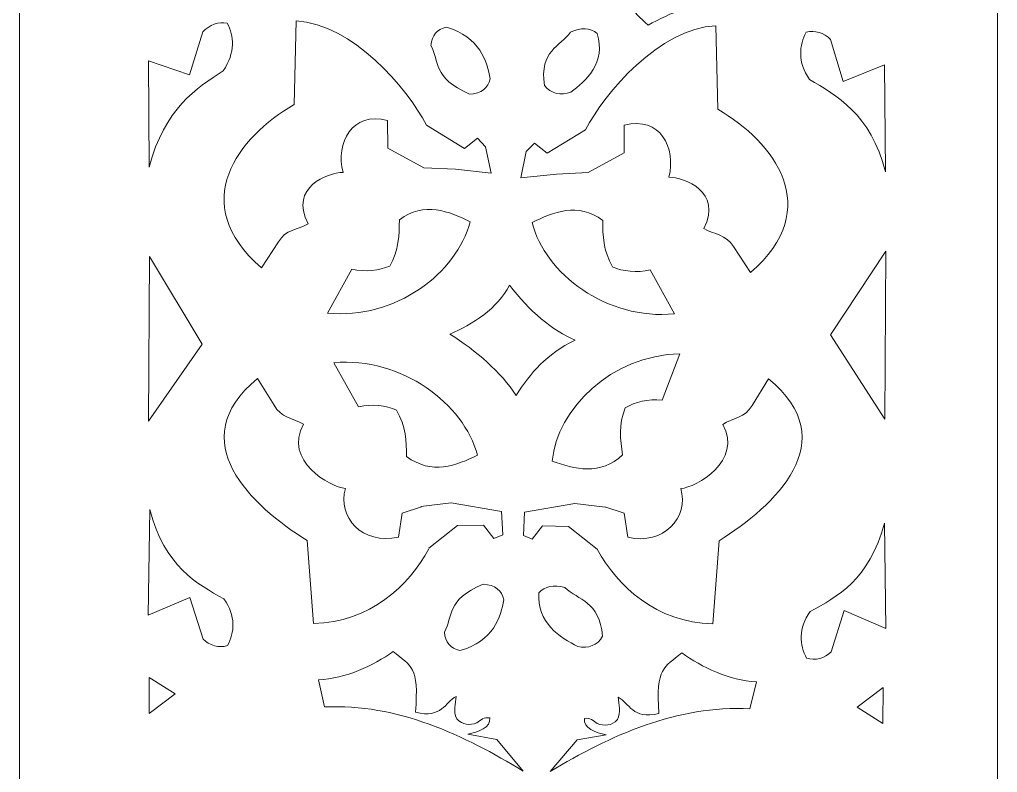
# Model space of a CAD drawing. Header units: centimetres. Extents: x -13.1 to 3.9, y -51.3 to 28.8.
# Drawn here: x -13.14 to 3.86, y -8.83 to 4.27 of the extents above; entities that cross this region are included whole.
import ezdxf

# ---------------------------------------------------------------- set-up
doc = ezdxf.new("R2010")
doc.units = ezdxf.units.CM
doc.header["$MEASUREMENT"] = 0
doc.layers.add('Katman 1', color=7, linetype='Continuous')

msp = doc.modelspace()

# ---------------------------------------------------------------- linework, layer by layer
at = {"layer": 'Katman 1', "color": 250, "lineweight": 20}
msp.add_lwpolyline([(-13.14415, -51.2871), (3.85585, -51.2871), (3.85585, 28.7129), (-13.14415, 28.7129), (-13.14415, -51.2871)], close=True, dxfattribs=at)
at = {"layer": 'Katman 1', "color": 250, "lineweight": 5}
for points, knots in [([(-4.27833, 6.42195), (-3.318, 5.72145), (-2.1998, 5.06784), (-0.9378, 5.037), (-0.9378, 5.037), (-0.9378, 5.037), (-0.9378, 5.037), (-0.9378, 5.037), (-0.87592, 4.5585), (-0.87592, 4.5585), (-0.87592, 4.5585), (-0.87592, 4.5585), (-0.87592, 4.5585), (-1.35088, 4.57184), (-1.8457, 4.3877), (-2.21673, 4.16704), (-2.21673, 4.16704), (-2.21673, 4.16704), (-2.21673, 4.16704), (-2.49922, 4.45708), (-2.643, 4.44775), (-2.50507, 5.25321), (-2.50507, 5.25321), (-2.50507, 5.25321), (-2.50507, 5.25321), (-2.95997, 5.40092), (-3.02656, 5.11989), (-3.23565, 5.03193), (-3.23565, 5.03193), (-3.23565, 5.03193), (-3.23565, 5.03193), (-3.21218, 5.16183), (-3.15484, 5.28012), (-3.20979, 5.4207), (-3.20979, 5.4207), (-3.20979, 5.4207), (-3.20979, 5.4207), (-3.29773, 5.54507), (-3.42541, 5.55299), (-3.54987, 5.5203), (-3.54987, 5.5203), (-3.54987, 5.5203), (-3.54987, 5.5203), (-3.61714, 5.47295), (-3.68808, 5.42927), (-3.78364, 5.45036), (-3.78364, 5.45036), (-3.78364, 5.45036), (-3.78364, 5.45036), (-3.78435, 5.62186), (-3.56977, 5.67861), (-3.3756, 5.70415), (-3.3756, 5.70415), (-3.3756, 5.70415), (-3.3756, 5.70415), (-3.3756, 5.70415), (-3.8677, 5.83533), (-3.8677, 5.83533), (-3.8677, 5.83533), (-3.8677, 5.83533), (-3.8677, 5.83533), (-3.8677, 5.83533), (-4.27833, 6.42195), (-4.27833, 6.42195)], [0, 0, 0, 0, 0.04761905, 0.04761905, 0.04761905, 0.0952381, 0.0952381, 0.0952381, 0.14285714, 0.14285714, 0.14285714, 0.19047619, 0.19047619, 0.19047619, 0.23809524, 0.23809524, 0.23809524, 0.28571429, 0.28571429, 0.28571429, 0.33333333, 0.33333333, 0.33333333, 0.38095238, 0.38095238, 0.38095238, 0.42857143, 0.42857143, 0.42857143, 0.47619048, 0.47619048, 0.47619048, 0.52380952, 0.52380952, 0.52380952, 0.57142857, 0.57142857, 0.57142857, 0.61904762, 0.61904762, 0.61904762, 0.66666667, 0.66666667, 0.66666667, 0.71428571, 0.71428571, 0.71428571, 0.76190476, 0.76190476, 0.76190476, 0.80952381, 0.80952381, 0.80952381, 0.85714286, 0.85714286, 0.85714286, 0.9047619, 0.9047619, 0.9047619, 0.95238095, 0.95238095, 0.95238095, 1, 1, 1, 1]), ([(-10.90427, 3.548), (-10.90427, 3.548), (-10.18878, 3.3032), (-10.18878, 3.3032), (-10.18878, 3.3032), (-10.18878, 3.3032), (-10.18878, 3.3032), (-10.18878, 3.3032), (-9.9586, 4.05159), (-9.9586, 4.05159), (-9.9586, 4.05159), (-9.9586, 4.05159), (-9.9586, 4.05159), (-9.84981, 4.17179), (-9.68161, 4.23695), (-9.53509, 4.20348), (-9.53509, 4.20348), (-9.53509, 4.20348), (-9.53509, 4.20348), (-9.41602, 3.9866), (-9.38962, 3.69487), (-9.60239, 3.37697), (-9.60239, 3.37697), (-9.60239, 3.37697), (-9.60239, 3.37697), (-10.06486, 3.0763), (-10.62706, 2.72044), (-10.89135, 1.69735), (-10.89135, 1.69735), (-10.89135, 1.69735), (-10.89135, 1.69735), (-10.89135, 1.69735), (-10.90427, 3.548), (-10.90427, 3.548)], [0, 0, 0, 0, 0.09090909, 0.09090909, 0.09090909, 0.18181818, 0.18181818, 0.18181818, 0.27272727, 0.27272727, 0.27272727, 0.36363636, 0.36363636, 0.36363636, 0.45454545, 0.45454545, 0.45454545, 0.54545455, 0.54545455, 0.54545455, 0.63636364, 0.63636364, 0.63636364, 0.72727273, 0.72727273, 0.72727273, 0.81818182, 0.81818182, 0.81818182, 0.90909091, 0.90909091, 0.90909091, 1, 1, 1, 1]), ([(-6.07199, 2.42936), (-6.405, 3.08509), (-7.35945, 4.19234), (-8.33636, 4.24254), (-8.33636, 4.24254), (-8.33636, 4.24254), (-8.33636, 4.24254), (-8.33636, 4.24254), (-8.37251, 2.78858), (-8.37251, 2.78858), (-8.37251, 2.78858), (-8.37251, 2.78858), (-8.37251, 2.78858), (-9.34573, 2.22089), (-10.2374, 1.07649), (-8.93936, -0.05199), (-8.93936, -0.05199), (-8.93936, -0.05199), (-8.93936, -0.05199), (-8.93936, -0.05199), (-8.64212, 0.40248), (-8.64212, 0.40248), (-8.64212, 0.40248), (-8.64212, 0.40248), (-8.64212, 0.40248), (-8.52318, 0.61486), (-8.2987, 0.61207), (-8.12696, 0.71693), (-8.12696, 0.71693), (-8.12696, 0.71693), (-8.12696, 0.71693), (-8.45918, 1.36083), (-7.79116, 1.59718), (-7.52064, 1.6098), (-7.52064, 1.6098), (-7.52064, 1.6098), (-7.52064, 1.6098), (-7.65122, 2.11684), (-7.37043, 2.6763), (-6.74502, 2.51134), (-6.74502, 2.51134), (-6.74502, 2.51134), (-6.74502, 2.51134), (-6.74502, 2.51134), (-6.74442, 2.03115), (-6.74442, 2.03115), (-6.74442, 2.03115), (-6.74442, 2.03115), (-6.74442, 2.03115), (-6.74442, 2.03115), (-6.11833, 1.69029), (-6.11833, 1.69029), (-6.11833, 1.69029), (-6.11833, 1.69029), (-6.11833, 1.69029), (-6.11833, 1.69029), (-5.56435, 1.66299), (-5.56435, 1.66299), (-5.56435, 1.66299), (-5.56435, 1.66299), (-5.56435, 1.66299), (-5.56435, 1.66299), (-4.94747, 1.59756), (-4.94747, 1.59756), (-4.94747, 1.59756), (-4.94747, 1.59756), (-4.94747, 1.59756), (-4.94747, 1.59756), (-5.04211, 2.05471), (-5.04211, 2.05471), (-5.04211, 2.05471), (-5.04211, 2.05471), (-5.04211, 2.05471), (-5.04211, 2.05471), (-5.18268, 2.20198), (-5.18268, 2.20198), (-5.18268, 2.20198), (-5.18268, 2.20198), (-5.18268, 2.20198), (-5.18268, 2.20198), (-5.18272, 2.20201), (-5.18272, 2.20201), (-5.18272, 2.20201), (-5.18272, 2.20201), (-5.18272, 2.20201), (-5.18272, 2.20201), (-5.40669, 2.02608), (-5.40669, 2.02608), (-5.40669, 2.02608), (-5.40669, 2.02608), (-5.40669, 2.02608), (-5.40669, 2.02608), (-6.07199, 2.42936), (-6.07199, 2.42936)], [0, 0, 0, 0, 0.03225806, 0.03225806, 0.03225806, 0.06451613, 0.06451613, 0.06451613, 0.09677419, 0.09677419, 0.09677419, 0.12903226, 0.12903226, 0.12903226, 0.16129032, 0.16129032, 0.16129032, 0.19354839, 0.19354839, 0.19354839, 0.22580645, 0.22580645, 0.22580645, 0.25806452, 0.25806452, 0.25806452, 0.29032258, 0.29032258, 0.29032258, 0.32258065, 0.32258065, 0.32258065, 0.35483871, 0.35483871, 0.35483871, 0.38709677, 0.38709677, 0.38709677, 0.41935484, 0.41935484, 0.41935484, 0.4516129, 0.4516129, 0.4516129, 0.48387097, 0.48387097, 0.48387097, 0.51612903, 0.51612903, 0.51612903, 0.5483871, 0.5483871, 0.5483871, 0.58064516, 0.58064516, 0.58064516, 0.61290323, 0.61290323, 0.61290323, 0.64516129, 0.64516129, 0.64516129, 0.67741935, 0.67741935, 0.67741935, 0.70967742, 0.70967742, 0.70967742, 0.74193548, 0.74193548, 0.74193548, 0.77419355, 0.77419355, 0.77419355, 0.80645161, 0.80645161, 0.80645161, 0.83870968, 0.83870968, 0.83870968, 0.87096774, 0.87096774, 0.87096774, 0.90322581, 0.90322581, 0.90322581, 0.93548387, 0.93548387, 0.93548387, 0.96774194, 0.96774194, 0.96774194, 1, 1, 1, 1]), ([(-5.72205, 4.134), (-5.1453, 3.96771), (-5.01068, 3.52789), (-4.96506, 3.23873), (-4.96506, 3.23873), (-4.96506, 3.23873), (-4.96506, 3.23873), (-4.99086, 3.07797), (-5.11954, 2.97561), (-5.32277, 2.97199), (-5.32277, 2.97199), (-5.32277, 2.97199), (-5.32277, 2.97199), (-5.97423, 3.2551), (-5.83953, 3.54318), (-5.99327, 3.81704), (-5.99327, 3.81704), (-5.99327, 3.81704), (-5.99327, 3.81704), (-5.97792, 3.99336), (-5.88771, 4.09925), (-5.72205, 4.134)], [0, 0, 0, 0, 0.14285714, 0.14285714, 0.14285714, 0.28571429, 0.28571429, 0.28571429, 0.42857143, 0.42857143, 0.42857143, 0.57142857, 0.57142857, 0.57142857, 0.71428571, 0.71428571, 0.71428571, 0.85714286, 0.85714286, 0.85714286, 1, 1, 1, 1]), ([(-3.3047, 2.34693), (-2.9717, 3.00265), (-2.01724, 4.10991), (-1.04035, 4.16011), (-1.04035, 4.16011), (-1.04035, 4.16011), (-1.04035, 4.16011), (-1.04035, 4.16011), (-1.00418, 2.70616), (-1.00418, 2.70616), (-1.00418, 2.70616), (-1.00418, 2.70616), (-1.00418, 2.70616), (-0.03096, 2.13844), (0.8607, 0.99405), (-0.43734, -0.13442), (-0.43734, -0.13442), (-0.43734, -0.13442), (-0.43734, -0.13442), (-0.43734, -0.13442), (-0.73457, 0.32006), (-0.73457, 0.32006), (-0.73457, 0.32006), (-0.73457, 0.32006), (-0.73457, 0.32006), (-0.85352, 0.53243), (-1.07799, 0.52963), (-1.24973, 0.6345), (-1.24973, 0.6345), (-1.24973, 0.6345), (-1.24973, 0.6345), (-0.91751, 1.27838), (-1.58554, 1.51475), (-1.85605, 1.52736), (-1.85605, 1.52736), (-1.85605, 1.52736), (-1.85605, 1.52736), (-1.72547, 2.0344), (-2.00628, 2.59388), (-2.63167, 2.42891), (-2.63167, 2.42891), (-2.63167, 2.42891), (-2.63167, 2.42891), (-2.63167, 2.42891), (-2.63227, 1.94872), (-2.63227, 1.94872), (-2.63227, 1.94872), (-2.63227, 1.94872), (-2.63227, 1.94872), (-2.63227, 1.94872), (-3.25836, 1.60786), (-3.25836, 1.60786), (-3.25836, 1.60786), (-3.25836, 1.60786), (-3.25836, 1.60786), (-3.25836, 1.60786), (-3.81233, 1.58056), (-3.81233, 1.58056), (-3.81233, 1.58056), (-3.81233, 1.58056), (-3.81233, 1.58056), (-3.81233, 1.58056), (-4.42922, 1.51513), (-4.42922, 1.51513), (-4.42922, 1.51513), (-4.42922, 1.51513), (-4.42922, 1.51513), (-4.42922, 1.51513), (-4.33458, 1.97228), (-4.33458, 1.97228), (-4.33458, 1.97228), (-4.33458, 1.97228), (-4.33458, 1.97228), (-4.33458, 1.97228), (-4.19403, 2.11956), (-4.19403, 2.11956), (-4.19403, 2.11956), (-4.19403, 2.11956), (-4.19403, 2.11956), (-4.19403, 2.11956), (-4.19397, 2.11958), (-4.19397, 2.11958), (-4.19397, 2.11958), (-4.19397, 2.11958), (-4.19397, 2.11958), (-4.19397, 2.11958), (-3.97, 1.94364), (-3.97, 1.94364), (-3.97, 1.94364), (-3.97, 1.94364), (-3.97, 1.94364), (-3.97, 1.94364), (-3.3047, 2.34693), (-3.3047, 2.34693)], [0, 0, 0, 0, 0.03225806, 0.03225806, 0.03225806, 0.06451613, 0.06451613, 0.06451613, 0.09677419, 0.09677419, 0.09677419, 0.12903226, 0.12903226, 0.12903226, 0.16129032, 0.16129032, 0.16129032, 0.19354839, 0.19354839, 0.19354839, 0.22580645, 0.22580645, 0.22580645, 0.25806452, 0.25806452, 0.25806452, 0.29032258, 0.29032258, 0.29032258, 0.32258065, 0.32258065, 0.32258065, 0.35483871, 0.35483871, 0.35483871, 0.38709677, 0.38709677, 0.38709677, 0.41935484, 0.41935484, 0.41935484, 0.4516129, 0.4516129, 0.4516129, 0.48387097, 0.48387097, 0.48387097, 0.51612903, 0.51612903, 0.51612903, 0.5483871, 0.5483871, 0.5483871, 0.58064516, 0.58064516, 0.58064516, 0.61290323, 0.61290323, 0.61290323, 0.64516129, 0.64516129, 0.64516129, 0.67741935, 0.67741935, 0.67741935, 0.70967742, 0.70967742, 0.70967742, 0.74193548, 0.74193548, 0.74193548, 0.77419355, 0.77419355, 0.77419355, 0.80645161, 0.80645161, 0.80645161, 0.83870968, 0.83870968, 0.83870968, 0.87096774, 0.87096774, 0.87096774, 0.90322581, 0.90322581, 0.90322581, 0.93548387, 0.93548387, 0.93548387, 0.96774194, 0.96774194, 0.96774194, 1, 1, 1, 1]), ([(-3.10265, 4.02516), (-2.9442, 3.52349), (-3.30099, 3.19264), (-3.55955, 3.00579), (-3.55955, 3.00579), (-3.55955, 3.00579), (-3.55955, 3.00579), (-3.73168, 2.93852), (-3.90379, 2.97582), (-4.02078, 3.11949), (-4.02078, 3.11949), (-4.02078, 3.11949), (-4.02078, 3.11949), (-4.10617, 3.73657), (-3.74831, 3.79392), (-3.5652, 4.05004), (-3.5652, 4.05004), (-3.5652, 4.05004), (-3.5652, 4.05004), (-3.3834, 4.13309), (-3.2295, 4.12489), (-3.10265, 4.02516)], [0, 0, 0, 0, 0.14285714, 0.14285714, 0.14285714, 0.28571429, 0.28571429, 0.28571429, 0.42857143, 0.42857143, 0.42857143, 0.57142857, 0.57142857, 0.57142857, 0.71428571, 0.71428571, 0.71428571, 0.85714286, 0.85714286, 0.85714286, 1, 1, 1, 1]), ([(1.89418, 3.47962), (1.89418, 3.47962), (1.17424, 3.18914), (1.17424, 3.18914), (1.17424, 3.18914), (1.17424, 3.18914), (1.17424, 3.18914), (1.17424, 3.18914), (0.9533, 3.92211), (0.9533, 3.92211), (0.9533, 3.92211), (0.9533, 3.92211), (0.9533, 3.92211), (0.84584, 4.0352), (0.67819, 4.0895), (0.53104, 4.04671), (0.53104, 4.04671), (0.53104, 4.04671), (0.53104, 4.04671), (0.40896, 3.82236), (0.37873, 3.52923), (0.58782, 3.22528), (0.58782, 3.22528), (0.58782, 3.22528), (0.58782, 3.22528), (1.04722, 2.95448), (1.65624, 2.62549), (1.90786, 1.62031), (1.90786, 1.62031), (1.90786, 1.62031), (1.90786, 1.62031), (1.90786, 1.62031), (1.89418, 3.47962), (1.89418, 3.47962)], [0, 0, 0, 0, 0.09090909, 0.09090909, 0.09090909, 0.18181818, 0.18181818, 0.18181818, 0.27272727, 0.27272727, 0.27272727, 0.36363636, 0.36363636, 0.36363636, 0.45454545, 0.45454545, 0.45454545, 0.54545455, 0.54545455, 0.54545455, 0.63636364, 0.63636364, 0.63636364, 0.72727273, 0.72727273, 0.72727273, 0.81818182, 0.81818182, 0.81818182, 0.90909091, 0.90909091, 0.90909091, 1, 1, 1, 1]), ([(-6.54168, 0.78461), (-6.11042, 1.11099), (-5.6733, 0.92953), (-5.31255, 0.75011), (-5.31255, 0.75011), (-5.31255, 0.75011), (-5.31255, 0.75011), (-5.53895, -0.14077), (-6.60765, -0.95416), (-7.79025, -0.83912), (-7.79025, -0.83912), (-7.79025, -0.83912), (-7.79025, -0.83912), (-7.79025, -0.83912), (-7.36824, -0.07399), (-7.36824, -0.07399), (-7.36824, -0.07399), (-7.36824, -0.07399), (-7.36824, -0.07399), (-7.126, -0.12732), (-6.89511, -0.10267), (-6.70992, -0.01918), (-6.70992, -0.01918), (-6.70992, -0.01918), (-6.70992, -0.01918), (-6.54914, 0.25652), (-6.54239, 0.52519), (-6.54168, 0.78461)], [0, 0, 0, 0, 0.11111111, 0.11111111, 0.11111111, 0.22222222, 0.22222222, 0.22222222, 0.33333333, 0.33333333, 0.33333333, 0.44444444, 0.44444444, 0.44444444, 0.55555556, 0.55555556, 0.55555556, 0.66666667, 0.66666667, 0.66666667, 0.77777778, 0.77777778, 0.77777778, 0.88888889, 0.88888889, 0.88888889, 1, 1, 1, 1]), ([(-3.00543, 0.77234), (-3.4367, 1.09872), (-3.87381, 0.91726), (-4.23456, 0.73783), (-4.23456, 0.73783), (-4.23456, 0.73783), (-4.23456, 0.73783), (-4.00815, -0.15303), (-2.93947, -0.96643), (-1.75686, -0.85139), (-1.75686, -0.85139), (-1.75686, -0.85139), (-1.75686, -0.85139), (-1.75686, -0.85139), (-2.17886, -0.08627), (-2.17886, -0.08627), (-2.17886, -0.08627), (-2.17886, -0.08627), (-2.17886, -0.08627), (-2.42111, -0.13959), (-2.65201, -0.11494), (-2.83719, -0.03145), (-2.83719, -0.03145), (-2.83719, -0.03145), (-2.83719, -0.03145), (-2.99798, 0.24425), (-3.00473, 0.51291), (-3.00543, 0.77234)], [0, 0, 0, 0, 0.11111111, 0.11111111, 0.11111111, 0.22222222, 0.22222222, 0.22222222, 0.33333333, 0.33333333, 0.33333333, 0.44444444, 0.44444444, 0.44444444, 0.55555556, 0.55555556, 0.55555556, 0.66666667, 0.66666667, 0.66666667, 0.77777778, 0.77777778, 0.77777778, 0.88888889, 0.88888889, 0.88888889, 1, 1, 1, 1]), ([(1.90093, -2.68241), (1.90093, -2.68241), (1.91305, 0.23797), (1.91305, 0.23797), (1.91305, 0.23797), (1.91305, 0.23797), (1.91305, 0.23797), (1.91305, 0.23797), (0.95186, -1.21362), (0.95186, -1.21362), (0.95186, -1.21362), (0.95186, -1.21362), (0.95186, -1.21362), (0.95186, -1.21362), (1.90093, -2.68241), (1.90093, -2.68241)], [0, 0, 0, 0, 0.2, 0.2, 0.2, 0.4, 0.4, 0.4, 0.6, 0.6, 0.6, 0.8, 0.8, 0.8, 1, 1, 1, 1]), ([(-10.90322, -2.71576), (-10.90322, -2.71576), (-10.88705, 0.14534), (-10.88705, 0.14534), (-10.88705, 0.14534), (-10.88705, 0.14534), (-10.88705, 0.14534), (-10.88705, 0.14534), (-9.97084, -1.37571), (-9.97084, -1.37571), (-9.97084, -1.37571), (-9.97084, -1.37571), (-9.97084, -1.37571), (-9.97084, -1.37571), (-10.90322, -2.71576), (-10.90322, -2.71576)], [0, 0, 0, 0, 0.2, 0.2, 0.2, 0.4, 0.4, 0.4, 0.6, 0.6, 0.6, 0.8, 0.8, 0.8, 1, 1, 1, 1]), ([(-4.51151, -2.27239), (-4.77436, -1.86186), (-5.21263, -1.48766), (-5.66451, -1.20292), (-5.66451, -1.20292), (-5.66451, -1.20292), (-5.66451, -1.20292), (-5.27331, -1.038), (-4.83154, -0.75784), (-4.62623, -0.35092), (-4.62623, -0.35092), (-4.62623, -0.35092), (-4.62623, -0.35092), (-4.28667, -0.79814), (-3.87558, -1.15099), (-3.48553, -1.30592), (-3.48553, -1.30592), (-3.48553, -1.30592), (-3.48553, -1.30592), (-3.9827, -1.55894), (-4.26352, -1.87023), (-4.51151, -2.27239)], [0, 0, 0, 0, 0.14285714, 0.14285714, 0.14285714, 0.28571429, 0.28571429, 0.28571429, 0.42857143, 0.42857143, 0.42857143, 0.57142857, 0.57142857, 0.57142857, 0.71428571, 0.71428571, 0.71428571, 0.85714286, 0.85714286, 0.85714286, 1, 1, 1, 1]), ([(-6.41518, -3.33253), (-5.98028, -3.66225), (-5.54409, -3.48503), (-5.18459, -3.30919), (-5.18459, -3.30919), (-5.18459, -3.30919), (-5.18459, -3.30919), (-5.41943, -2.41777), (-6.49788, -1.59602), (-7.68148, -1.70022), (-7.68148, -1.70022), (-7.68148, -1.70022), (-7.68148, -1.70022), (-7.68148, -1.70022), (-7.25147, -2.46783), (-7.25147, -2.46783), (-7.25147, -2.46783), (-7.25147, -2.46783), (-7.25147, -2.46783), (-7.00932, -2.41678), (-6.77782, -2.44355), (-6.59136, -2.52858), (-6.59136, -2.52858), (-6.59136, -2.52858), (-6.59136, -2.52858), (-6.42773, -2.8054), (-6.41844, -3.07354), (-6.41518, -3.33253)], [0, 0, 0, 0, 0.11111111, 0.11111111, 0.11111111, 0.22222222, 0.22222222, 0.22222222, 0.33333333, 0.33333333, 0.33333333, 0.44444444, 0.44444444, 0.44444444, 0.55555556, 0.55555556, 0.55555556, 0.66666667, 0.66666667, 0.66666667, 0.77777778, 0.77777778, 0.77777778, 0.88888889, 0.88888889, 0.88888889, 1, 1, 1, 1]), ([(-2.66214, -3.30143), (-3.04047, -3.67558), (-3.50129, -3.54721), (-3.88564, -3.41195), (-3.88564, -3.41195), (-3.88564, -3.41195), (-3.88564, -3.41195), (-3.79535, -2.50296), (-2.85772, -1.57103), (-1.66777, -1.54571), (-1.66777, -1.54571), (-1.66777, -1.54571), (-1.66777, -1.54571), (-1.66777, -1.54571), (-1.97133, -2.35334), (-1.97133, -2.35334), (-1.97133, -2.35334), (-1.97133, -2.35334), (-1.97133, -2.35334), (-2.21958, -2.32914), (-2.44471, -2.38069), (-2.6157, -2.48519), (-2.6157, -2.48519), (-2.6157, -2.48519), (-2.6157, -2.48519), (-2.73393, -2.77757), (-2.70033, -3.04417), (-2.66214, -3.30143)], [0, 0, 0, 0, 0.11111111, 0.11111111, 0.11111111, 0.22222222, 0.22222222, 0.22222222, 0.33333333, 0.33333333, 0.33333333, 0.44444444, 0.44444444, 0.44444444, 0.55555556, 0.55555556, 0.55555556, 0.66666667, 0.66666667, 0.66666667, 0.77777778, 0.77777778, 0.77777778, 0.88888889, 0.88888889, 0.88888889, 1, 1, 1, 1]), ([(-6.02788, -4.93865), (-6.37637, -5.58206), (-7.05523, -6.2183), (-8.03448, -6.23623), (-8.03448, -6.23623), (-8.03448, -6.23623), (-8.03448, -6.23623), (-8.03448, -6.23623), (-8.14568, -4.79261), (-8.14568, -4.79261), (-8.14568, -4.79261), (-8.14568, -4.79261), (-8.14568, -4.79261), (-9.10687, -4.19394), (-10.33222, -3.06033), (-9.00608, -1.97688), (-9.00608, -1.97688), (-9.00608, -1.97688), (-9.00608, -1.97688), (-9.00608, -1.97688), (-8.71916, -2.44033), (-8.71916, -2.44033), (-8.71916, -2.44033), (-8.71916, -2.44033), (-8.71916, -2.44033), (-8.60512, -2.65608), (-8.3802, -2.66081), (-8.2108, -2.77095), (-8.2108, -2.77095), (-8.2108, -2.77095), (-8.2108, -2.77095), (-8.55859, -3.40279), (-7.75045, -3.86522), (-7.48007, -3.88662), (-7.48007, -3.88662), (-7.48007, -3.88662), (-7.48007, -3.88662), (-7.62278, -4.38849), (-7.18734, -4.87715), (-6.55733, -4.73302), (-6.55733, -4.73302), (-6.55733, -4.73302), (-6.55733, -4.73302), (-6.55733, -4.73302), (-6.49427, -4.31548), (-6.49427, -4.31548), (-6.49427, -4.31548), (-6.49427, -4.31548), (-6.49427, -4.31548), (-6.49427, -4.31548), (-6.15801, -4.20563), (-6.15801, -4.20563)], [0, 0, 0, 0, 0.05882353, 0.05882353, 0.05882353, 0.11764706, 0.11764706, 0.11764706, 0.17647059, 0.17647059, 0.17647059, 0.23529412, 0.23529412, 0.23529412, 0.29411765, 0.29411765, 0.29411765, 0.35294118, 0.35294118, 0.35294118, 0.41176471, 0.41176471, 0.41176471, 0.47058824, 0.47058824, 0.47058824, 0.52941176, 0.52941176, 0.52941176, 0.58823529, 0.58823529, 0.58823529, 0.64705882, 0.64705882, 0.64705882, 0.70588235, 0.70588235, 0.70588235, 0.76470588, 0.76470588, 0.76470588, 0.82352941, 0.82352941, 0.82352941, 0.88235294, 0.88235294, 0.88235294, 0.94117647, 0.94117647, 0.94117647, 1, 1, 1, 1]), ([(-3.10127, -4.94244), (-2.75279, -5.58586), (-2.07393, -6.22208), (-1.09468, -6.24002), (-1.09468, -6.24002), (-1.09468, -6.24002), (-1.09468, -6.24002), (-1.09468, -6.24002), (-0.98348, -4.79639), (-0.98348, -4.79639), (-0.98348, -4.79639), (-0.98348, -4.79639), (-0.98348, -4.79639), (-0.02231, -4.19773), (1.20306, -3.06412), (-0.12309, -1.98067), (-0.12309, -1.98067), (-0.12309, -1.98067), (-0.12309, -1.98067), (-0.12309, -1.98067), (-0.41001, -2.44414), (-0.41001, -2.44414), (-0.41001, -2.44414), (-0.41001, -2.44414), (-0.41001, -2.44414), (-0.52405, -2.65987), (-0.74894, -2.6646), (-0.91837, -2.77473), (-0.91837, -2.77473), (-0.91837, -2.77473), (-0.91837, -2.77473), (-0.57058, -3.40657), (-1.37871, -3.869), (-1.6491, -3.8904), (-1.6491, -3.8904), (-1.6491, -3.8904), (-1.6491, -3.8904), (-1.50638, -4.39228), (-1.94181, -4.88095), (-2.57184, -4.73681), (-2.57184, -4.73681), (-2.57184, -4.73681), (-2.57184, -4.73681), (-2.57184, -4.73681), (-2.6349, -4.31926), (-2.6349, -4.31926), (-2.6349, -4.31926), (-2.6349, -4.31926), (-2.6349, -4.31926), (-2.6349, -4.31926), (-2.97115, -4.20941), (-2.97115, -4.20941)], [0, 0, 0, 0, 0.05882353, 0.05882353, 0.05882353, 0.11764706, 0.11764706, 0.11764706, 0.17647059, 0.17647059, 0.17647059, 0.23529412, 0.23529412, 0.23529412, 0.29411765, 0.29411765, 0.29411765, 0.35294118, 0.35294118, 0.35294118, 0.41176471, 0.41176471, 0.41176471, 0.47058824, 0.47058824, 0.47058824, 0.52941176, 0.52941176, 0.52941176, 0.58823529, 0.58823529, 0.58823529, 0.64705882, 0.64705882, 0.64705882, 0.70588235, 0.70588235, 0.70588235, 0.76470588, 0.76470588, 0.76470588, 0.82352941, 0.82352941, 0.82352941, 0.88235294, 0.88235294, 0.88235294, 0.94117647, 0.94117647, 0.94117647, 1, 1, 1, 1]), ([(-6.02788, -4.92929), (-6.02788, -4.92929), (-5.53021, -4.5347), (-5.53021, -4.5347), (-5.53021, -4.5347), (-5.53021, -4.5347), (-5.53021, -4.5347), (-5.53021, -4.5347), (-5.07792, -4.52408), (-5.07792, -4.52408), (-5.07792, -4.52408), (-5.07792, -4.52408), (-5.07792, -4.52408), (-5.07792, -4.52408), (-4.89899, -4.75592), (-4.89899, -4.75592), (-4.89899, -4.75592), (-4.89899, -4.75592), (-4.89899, -4.75592), (-4.89899, -4.75592), (-4.7444, -4.69219), (-4.7444, -4.69219), (-4.7444, -4.69219), (-4.7444, -4.69219), (-4.7444, -4.69219), (-4.7444, -4.69219), (-4.76567, -4.28671), (-4.76567, -4.28671), (-4.76567, -4.28671), (-4.76567, -4.28671), (-4.76567, -4.28671), (-4.76567, -4.28671), (-5.63896, -4.13588), (-5.63896, -4.13588), (-5.63896, -4.13588), (-5.63896, -4.13588), (-5.63896, -4.13588), (-5.63896, -4.13588), (-6.16601, -4.19887), (-6.16601, -4.19887)], [0, 0, 0, 0, 0.07692308, 0.07692308, 0.07692308, 0.15384615, 0.15384615, 0.15384615, 0.23076923, 0.23076923, 0.23076923, 0.30769231, 0.30769231, 0.30769231, 0.38461538, 0.38461538, 0.38461538, 0.46153846, 0.46153846, 0.46153846, 0.53846154, 0.53846154, 0.53846154, 0.61538462, 0.61538462, 0.61538462, 0.69230769, 0.69230769, 0.69230769, 0.76923077, 0.76923077, 0.76923077, 0.84615385, 0.84615385, 0.84615385, 0.92307692, 0.92307692, 0.92307692, 1, 1, 1, 1]), ([(-3.10127, -4.94244), (-3.10127, -4.94244), (-3.59896, -4.54783), (-3.59896, -4.54783), (-3.59896, -4.54783), (-3.59896, -4.54783), (-3.59896, -4.54783), (-3.59896, -4.54783), (-4.05124, -4.53723), (-4.05124, -4.53723), (-4.05124, -4.53723), (-4.05124, -4.53723), (-4.05124, -4.53723), (-4.05124, -4.53723), (-4.23016, -4.76905), (-4.23016, -4.76905), (-4.23016, -4.76905), (-4.23016, -4.76905), (-4.23016, -4.76905), (-4.23016, -4.76905), (-4.38475, -4.70533), (-4.38475, -4.70533), (-4.38475, -4.70533), (-4.38475, -4.70533), (-4.38475, -4.70533), (-4.38475, -4.70533), (-4.36349, -4.29985), (-4.36349, -4.29985), (-4.36349, -4.29985), (-4.36349, -4.29985), (-4.36349, -4.29985), (-4.36349, -4.29985), (-3.49019, -4.14902), (-3.49019, -4.14902), (-3.49019, -4.14902), (-3.49019, -4.14902), (-3.49019, -4.14902), (-3.49019, -4.14902), (-2.96315, -4.21202), (-2.96315, -4.21202)], [0, 0, 0, 0, 0.07692308, 0.07692308, 0.07692308, 0.15384615, 0.15384615, 0.15384615, 0.23076923, 0.23076923, 0.23076923, 0.30769231, 0.30769231, 0.30769231, 0.38461538, 0.38461538, 0.38461538, 0.46153846, 0.46153846, 0.46153846, 0.53846154, 0.53846154, 0.53846154, 0.61538462, 0.61538462, 0.61538462, 0.69230769, 0.69230769, 0.69230769, 0.76923077, 0.76923077, 0.76923077, 0.84615385, 0.84615385, 0.84615385, 0.92307692, 0.92307692, 0.92307692, 1, 1, 1, 1]), ([(-10.90561, -6.09266), (-10.90561, -6.09266), (-10.18274, -5.78615), (-10.18274, -5.78615), (-10.18274, -5.78615), (-10.18274, -5.78615), (-10.18274, -5.78615), (-10.18274, -5.78615), (-9.95462, -6.50825), (-9.95462, -6.50825), (-9.95462, -6.50825), (-9.95462, -6.50825), (-9.95462, -6.50825), (-9.84567, -6.6179), (-9.67633, -6.6676), (-9.52858, -6.62144), (-9.52858, -6.62144), (-9.52858, -6.62144), (-9.52858, -6.62144), (-9.40723, -6.39569), (-9.37897, -6.10377), (-9.59169, -5.80741), (-9.59169, -5.80741), (-9.59169, -5.80741), (-9.59169, -5.80741), (-10.05633, -5.54996), (-10.6213, -5.24689), (-10.88206, -4.25521), (-10.88206, -4.25521), (-10.88206, -4.25521), (-10.88206, -4.25521), (-10.88206, -4.25521), (-10.90561, -6.09266), (-10.90561, -6.09266)], [0, 0, 0, 0, 0.09090909, 0.09090909, 0.09090909, 0.18181818, 0.18181818, 0.18181818, 0.27272727, 0.27272727, 0.27272727, 0.36363636, 0.36363636, 0.36363636, 0.45454545, 0.45454545, 0.45454545, 0.54545455, 0.54545455, 0.54545455, 0.63636364, 0.63636364, 0.63636364, 0.72727273, 0.72727273, 0.72727273, 0.81818182, 0.81818182, 0.81818182, 0.90909091, 0.90909091, 0.90909091, 1, 1, 1, 1]), ([(1.91557, -6.32567), (1.91557, -6.32567), (1.19258, -6.01179), (1.19258, -6.01179), (1.19258, -6.01179), (1.19258, -6.01179), (1.19258, -6.01179), (1.19258, -6.01179), (0.96444, -6.73135), (0.96444, -6.73135), (0.96444, -6.73135), (0.96444, -6.73135), (0.96444, -6.73135), (0.8556, -6.83994), (0.6861, -6.8878), (0.53815, -6.84001), (0.53815, -6.84001), (0.53815, -6.84001), (0.53815, -6.84001), (0.41672, -6.61332), (0.38847, -6.32123), (0.60102, -6.02703), (0.60102, -6.02703), (0.60102, -6.02703), (0.60102, -6.02703), (1.06607, -5.77466), (1.63091, -5.47732), (1.89169, -4.48874), (1.89169, -4.48874), (1.89169, -4.48874), (1.89169, -4.48874), (1.89169, -4.48874), (1.91557, -6.32567), (1.91557, -6.32567)], [0, 0, 0, 0, 0.09090909, 0.09090909, 0.09090909, 0.18181818, 0.18181818, 0.18181818, 0.27272727, 0.27272727, 0.27272727, 0.36363636, 0.36363636, 0.36363636, 0.45454545, 0.45454545, 0.45454545, 0.54545455, 0.54545455, 0.54545455, 0.63636364, 0.63636364, 0.63636364, 0.72727273, 0.72727273, 0.72727273, 0.81818182, 0.81818182, 0.81818182, 0.90909091, 0.90909091, 0.90909091, 1, 1, 1, 1]), ([(-5.48763, -6.7073), (-4.90938, -6.55157), (-4.77328, -6.11501), (-4.72685, -5.82704), (-4.72685, -5.82704), (-4.72685, -5.82704), (-4.72685, -5.82704), (-4.75215, -5.66605), (-4.88068, -5.56157), (-5.08445, -5.55434), (-5.08445, -5.55434), (-5.08445, -5.55434), (-5.08445, -5.55434), (-5.73747, -5.82522), (-5.60349, -6.11521), (-5.75839, -6.38586), (-5.75839, -6.38586), (-5.75839, -6.38586), (-5.75839, -6.38586), (-5.74354, -6.56216), (-5.65333, -6.66938), (-5.48763, -6.7073)], [0, 0, 0, 0, 0.14285714, 0.14285714, 0.14285714, 0.28571429, 0.28571429, 0.28571429, 0.42857143, 0.42857143, 0.42857143, 0.57142857, 0.57142857, 0.57142857, 0.71428571, 0.71428571, 0.71428571, 0.85714286, 0.85714286, 0.85714286, 1, 1, 1, 1]), ([(-4.11602, -5.70222), (-4.16167, -6.21732), (-3.73699, -6.49056), (-3.44068, -6.63675), (-3.44068, -6.63675), (-3.44068, -6.63675), (-3.44068, -6.63675), (-3.25593, -6.67776), (-3.09436, -6.61613), (-3.01044, -6.4585), (-3.01044, -6.4585), (-3.01044, -6.4585), (-3.01044, -6.4585), (-3.06224, -5.84053), (-3.428, -5.83602), (-3.66507, -5.61107), (-3.66507, -5.61107), (-3.66507, -5.61107), (-3.66507, -5.61107), (-3.86257, -5.55567), (-4.01282, -5.58621), (-4.11602, -5.70222)], [0, 0, 0, 0, 0.14285714, 0.14285714, 0.14285714, 0.28571429, 0.28571429, 0.28571429, 0.42857143, 0.42857143, 0.42857143, 0.57142857, 0.57142857, 0.57142857, 0.71428571, 0.71428571, 0.71428571, 0.85714286, 0.85714286, 0.85714286, 1, 1, 1, 1]), ([(-4.38718, -8.80567), (-5.40823, -8.18354), (-6.58256, -7.6206), (-7.84469, -7.68867), (-7.84469, -7.68867), (-7.84469, -7.68867), (-7.84469, -7.68867), (-7.84469, -7.68867), (-7.94944, -7.21721), (-7.94944, -7.21721), (-7.94944, -7.21721), (-7.94944, -7.21721), (-7.94944, -7.21721), (-7.47413, -7.19355), (-6.99699, -6.97156), (-6.64649, -6.72295), (-6.64649, -6.72295), (-6.64649, -6.72295), (-6.64649, -6.72295), (-6.33865, -6.98964), (-6.19605, -6.96891), (-6.26149, -7.78127), (-6.26149, -7.78127), (-6.26149, -7.78127), (-6.26149, -7.78127), (-5.79436, -7.89274), (-5.75311, -7.60788), (-5.5524, -7.50392), (-5.5524, -7.50392), (-5.5524, -7.50392), (-5.5524, -7.50392), (-5.56406, -7.63488), (-5.61084, -7.75717), (-5.54318, -7.89282), (-5.54318, -7.89282), (-5.54318, -7.89282), (-5.54318, -7.89282), (-5.4443, -8.00958), (-5.31622, -8.00763), (-5.19506, -7.96545), (-5.19506, -7.96545), (-5.19506, -7.96545), (-5.19506, -7.96545), (-5.13193, -7.91287), (-5.06507, -7.864), (-4.96808, -7.87739), (-4.96808, -7.87739), (-4.96808, -7.87739), (-4.96808, -7.87739), (-4.95184, -8.04802), (-5.16095, -8.12133), (-5.35214, -8.16183), (-5.35214, -8.16183), (-5.35214, -8.16183), (-5.35214, -8.16183), (-5.35214, -8.16183), (-4.84961, -8.25385), (-4.84961, -8.25385), (-4.84961, -8.25385), (-4.84961, -8.25385), (-4.84961, -8.25385), (-4.84961, -8.25385), (-4.38718, -8.80567), (-4.38718, -8.80567)], [0, 0, 0, 0, 0.04761905, 0.04761905, 0.04761905, 0.0952381, 0.0952381, 0.0952381, 0.14285714, 0.14285714, 0.14285714, 0.19047619, 0.19047619, 0.19047619, 0.23809524, 0.23809524, 0.23809524, 0.28571429, 0.28571429, 0.28571429, 0.33333333, 0.33333333, 0.33333333, 0.38095238, 0.38095238, 0.38095238, 0.42857143, 0.42857143, 0.42857143, 0.47619048, 0.47619048, 0.47619048, 0.52380952, 0.52380952, 0.52380952, 0.57142857, 0.57142857, 0.57142857, 0.61904762, 0.61904762, 0.61904762, 0.66666667, 0.66666667, 0.66666667, 0.71428571, 0.71428571, 0.71428571, 0.76190476, 0.76190476, 0.76190476, 0.80952381, 0.80952381, 0.80952381, 0.85714286, 0.85714286, 0.85714286, 0.9047619, 0.9047619, 0.9047619, 0.95238095, 0.95238095, 0.95238095, 1, 1, 1, 1]), ([(-3.91986, -8.8099), (-2.88988, -8.19668), (-1.70771, -7.64397), (-0.44653, -7.72301), (-0.44653, -7.72301), (-0.44653, -7.72301), (-0.44653, -7.72301), (-0.44653, -7.72301), (-0.33495, -7.25275), (-0.33495, -7.25275), (-0.33495, -7.25275), (-0.33495, -7.25275), (-0.33495, -7.25275), (-0.80993, -7.22479), (-1.28377, -6.99868), (-1.63081, -6.74722), (-1.63081, -6.74722), (-1.63081, -6.74722), (-1.63081, -6.74722), (-1.94246, -7.01079), (-2.08477, -6.9892), (-2.03085, -7.80184), (-2.03085, -7.80184), (-2.03085, -7.80184), (-2.03085, -7.80184), (-2.49965, -7.90938), (-2.5369, -7.62402), (-2.73615, -7.5184), (-2.73615, -7.5184), (-2.73615, -7.5184), (-2.73615, -7.5184), (-2.72629, -7.64946), (-2.68113, -7.77217), (-2.75076, -7.90719), (-2.75076, -7.90719), (-2.75076, -7.90719), (-2.75076, -7.90719), (-2.85122, -8.02312), (-2.97925, -8.01984), (-3.09997, -7.9767), (-3.09997, -7.9767), (-3.09997, -7.9767), (-3.09997, -7.9767), (-3.16232, -7.9235), (-3.22842, -7.8741), (-3.32546, -7.88666), (-3.32546, -7.88666), (-3.32546, -7.88666), (-3.32546, -7.88666), (-3.34419, -8.05716), (-3.13628, -8.13215), (-2.94568, -8.17456), (-2.94568, -8.17456), (-2.94568, -8.17456), (-2.94568, -8.17456), (-2.94568, -8.17456), (-3.44921, -8.26223), (-3.44921, -8.26223), (-3.44921, -8.26223), (-3.44921, -8.26223), (-3.44921, -8.26223), (-3.44921, -8.26223), (-3.91986, -8.8099), (-3.91986, -8.8099)], [0, 0, 0, 0, 0.04761905, 0.04761905, 0.04761905, 0.0952381, 0.0952381, 0.0952381, 0.14285714, 0.14285714, 0.14285714, 0.19047619, 0.19047619, 0.19047619, 0.23809524, 0.23809524, 0.23809524, 0.28571429, 0.28571429, 0.28571429, 0.33333333, 0.33333333, 0.33333333, 0.38095238, 0.38095238, 0.38095238, 0.42857143, 0.42857143, 0.42857143, 0.47619048, 0.47619048, 0.47619048, 0.52380952, 0.52380952, 0.52380952, 0.57142857, 0.57142857, 0.57142857, 0.61904762, 0.61904762, 0.61904762, 0.66666667, 0.66666667, 0.66666667, 0.71428571, 0.71428571, 0.71428571, 0.76190476, 0.76190476, 0.76190476, 0.80952381, 0.80952381, 0.80952381, 0.85714286, 0.85714286, 0.85714286, 0.9047619, 0.9047619, 0.9047619, 0.95238095, 0.95238095, 0.95238095, 1, 1, 1, 1]), ([(-10.88913, -7.8016), (-10.88913, -7.8016), (-10.44097, -7.46102), (-10.44097, -7.46102), (-10.44097, -7.46102), (-10.44097, -7.46102), (-10.44097, -7.46102), (-10.44097, -7.46102), (-10.89099, -7.1743), (-10.89099, -7.1743), (-10.89099, -7.1743), (-10.89099, -7.1743), (-10.89099, -7.1743), (-10.89099, -7.1743), (-10.88913, -7.8016), (-10.88913, -7.8016)], [0, 0, 0, 0, 0.2, 0.2, 0.2, 0.4, 0.4, 0.4, 0.6, 0.6, 0.6, 0.8, 0.8, 0.8, 1, 1, 1, 1]), ([(1.87141, -7.34863), (1.87141, -7.34863), (1.41724, -7.69019), (1.41724, -7.69019), (1.41724, -7.69019), (1.41724, -7.69019), (1.41724, -7.69019), (1.41724, -7.69019), (1.86281, -7.97538), (1.86281, -7.97538), (1.86281, -7.97538), (1.86281, -7.97538), (1.86281, -7.97538), (1.86281, -7.97538), (1.87141, -7.34863), (1.87141, -7.34863)], [0, 0, 0, 0, 0.2, 0.2, 0.2, 0.4, 0.4, 0.4, 0.6, 0.6, 0.6, 0.8, 0.8, 0.8, 1, 1, 1, 1])]:
    msp.add_open_spline(points, degree=3, knots=knots, dxfattribs=at)

doc.saveas('drawing.dxf')
